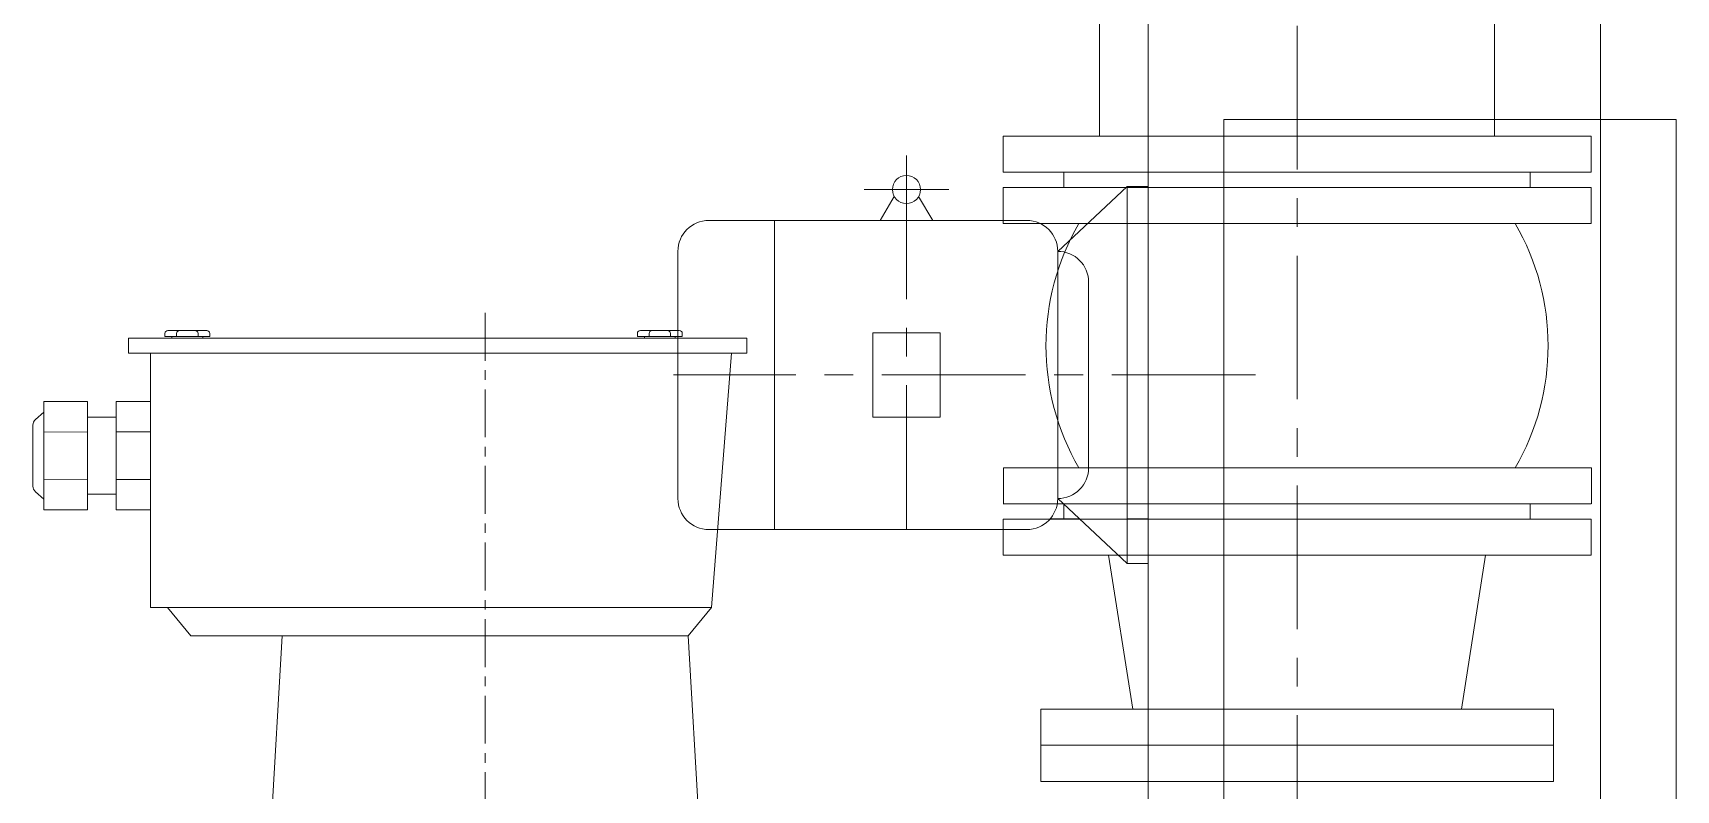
# Model space of a CAD drawing. Header units: millimetres. Extents: x 2 to 559190, y 2 to 426051.
# Drawn here: x 115869 to 143554, y 87614 to 100372 of the extents above; entities that cross this region are included whole.
import ezdxf

# ---------------------------------------------------------------- set-up
doc = ezdxf.new("R2010")
doc.units = ezdxf.units.MM
doc.header["$LTSCALE"] = 25.4
doc.linetypes.add('ACAD_ISO04W100', pattern=[30, 24, -3, 0, -3])
doc.linetypes.add('CENTER', pattern=[50.8, 31.75, -6.35, 6.35, -6.35])
for name, color, linetype, lineweight in [('CAXA0', 7, 'Continuous', 5), ('CAXA1', 5, 'CENTER', 5), ('图层1', 1, 'ACAD_ISO04W100', 5)]:
    doc.layers.add(name, color=color, linetype=linetype, lineweight=lineweight)

msp = doc.modelspace()

# ---------------------------------------------------------------- linework, layer by layer
at = {"color": 7, "lineweight": 5}
for p, q in [((133839.85, 98631.81), (133839.85, 100562.21)), ((140494.65, 98631.81), (140494.65, 100562.21)), ((132214.25, 98631.81), (142120.25, 98631.81)), ((132214.25, 98631.81), (132214.25, 98022.21)), ((142120.25, 98631.81), (142120.25, 98022.21)), ((132214.25, 98022.21), (142120.25, 98022.21)), ((133239.62, 97768.21), (133239.62, 98022.21)), ((141094.88, 97768.21), (141094.88, 98022.21)), ((132214.25, 97768.21), (142120.25, 97768.21)), ((132214.25, 97768.21), (132214.25, 97158.61)), ((142120.25, 97768.21), (142120.25, 97158.61)), ((132214.25, 97158.61), (142120.25, 97158.61)), ((132219.17, 93043.81), (142125.17, 93043.81)), ((132219.17, 93043.81), (132219.17, 92434.21)), ((142125.17, 93043.81), (142125.17, 92434.21)), ((132214.25, 92434.21), (142120.25, 92434.21)), ((133239.62, 92180.21), (133239.62, 92434.21)), ((141094.88, 92180.21), (141094.88, 92434.21)), ((132214.25, 92180.21), (142120.25, 92180.21)), ((132214.25, 92180.21), (132214.25, 91570.61)), ((142120.25, 92180.21), (142120.25, 91570.61)), ((142120.25, 91570.61), (132214.25, 91570.61)), ((134398.65, 88979.81), (133992.25, 91570.61)), ((139935.85, 88979.81), (140342.25, 91570.61)), ((132849.25, 88370.21), (132849.25, 88979.81)), ((132849.25, 88979.81), (141485.25, 88979.81)), ((141485.25, 88979.81), (141485.25, 88370.21)), ((141485.25, 88370.21), (132849.25, 88370.21)), ((132849.25, 88370.21), (132849.25, 87760.61)), ((141485.25, 87760.61), (141485.25, 88370.21)), ((132849.25, 87760.61), (141485.25, 87760.61))]:
    msp.add_line(p, q, dxfattribs=at)
for centre, start, end in [((137037.47, 95101.21), 149.880748, 210.119252), ((137297.03, 95101.21), 329.880748, 30.119252)]:
    msp.add_arc(centre, 4100.03, start, end, dxfattribs=at)
at = {"layer": 'CAXA0', "color": 7, "linetype": 'Continuous', "lineweight": 5}
for p, q in [((134661.21, 97160.76), (134661.21, 104120.39)), ((142281.21, 84968.67), (142281.21, 104120.39)), ((143553.68, 98913.38), (135931.32, 98913.39)), ((135933.74, 98913.39), (135933.74, 68433.38)), ((143553.68, 98913.38), (143553.74, 68433.38)), ((134305.61, 97783.06), (133135.05, 96690.86)), ((134661.21, 97783.06), (134305.61, 97783.06)), ((134305.61, 97783.06), (134305.61, 91433.06)), ((134661.21, 97783.06), (134305.61, 97783.06)), ((134661.21, 97783.06), (134661.21, 91433.06)), ((130381.21, 97613.73), (130142.02, 97211.56)), ((130791.83, 97613.73), (131031.02, 97211.56)), ((132614.35, 97211.56), (127257.11, 97211.56)), ((128362.01, 97211.56), (128362.01, 92004.56)), ((126736.41, 96690.86), (126736.41, 92525.26)), ((133135.05, 96690.86), (133135.05, 92525.26)), ((133655.75, 96170.16), (133655.75, 93045.96)), ((131155.48, 95319.26), (130017.56, 95319.26)), ((130017.56, 95319.26), (130017.56, 93896.86)), ((131155.48, 95319.26), (131155.48, 93896.86)), ((134661.21, 94138.16), (134661.21, 84968.67)), ((131155.48, 93896.86), (130017.56, 93896.86)), ((134305.61, 91433.06), (133135.05, 92525.26)), ((132614.35, 92004.56), (127257.11, 92004.56)), ((133502.52, 92182.39), (133006.23, 92182.39)), ((134661.21, 92182.39), (134305.61, 92182.39)), ((134661.21, 91433.06), (134305.61, 91433.06))]:
    msp.add_line(p, q, dxfattribs=at)
msp.add_circle((130586.52, 97732.26), 237.07, dxfattribs=at)
for centre, start, end in [((127257.11, 96690.86), 90, 180), ((132614.35, 96690.86), 0, 90), ((133135.05, 96170.16), 0, 90), ((133135.05, 93045.96), 270, 0), ((127257.11, 92525.26), 180, 270), ((132614.35, 92525.26), 270, 0)]:
    msp.add_arc(centre, 520.7, start, end, dxfattribs=at)
at = {"layer": 'CAXA1', "linetype": 'CENTER', "lineweight": 5, "ltscale": 3}
for p, q in [((137167.25, 78714.21), (137167.25, 127949.72)), ((130586.52, 98305.03), (130586.52, 91877.56)), ((131297.72, 97732.26), (129875.32, 97732.26)), ((136464.61, 94608.06), (126660.21, 94608.06))]:
    msp.add_line(p, q, dxfattribs=at)
at = {"layer": 'CAXA1', "linetype": 'CENTER', "lineweight": 5}
msp.add_line((123488.69, 95655.39), (123488.69, 68948.69), dxfattribs=at)
at = {"layer": '图层1', "color": 7, "linetype": 'ByBlock', "lineweight": 5}
for p, q in [((118093.48, 95256.85), (118093.48, 95306.63)), ((118093.48, 95256.85), (118849.13, 95256.85)), ((118144.28, 95357.43), (118341.55, 95357.43)), ((118210.9, 95256.85), (118210.9, 95230.43)), ((118290.75, 95306.63), (118290.75, 95256.85)), ((118471.31, 95357.43), (118341.55, 95357.43)), ((118471.31, 95357.43), (118601.06, 95357.43)), ((118798.33, 95357.43), (118601.06, 95357.43)), ((118651.86, 95306.63), (118651.86, 95256.85)), ((118731.72, 95256.85), (118731.72, 95230.43)), ((118849.13, 95306.63), (118849.13, 95256.85)), ((126053.46, 95306.63), (126053.46, 95256.85)), ((126053.46, 95256.85), (126809.12, 95256.85)), ((126104.26, 95357.43), (126301.54, 95357.43)), ((126170.88, 95256.85), (126170.88, 95230.43)), ((126250.74, 95306.63), (126250.74, 95256.85)), ((126431.29, 95357.43), (126301.54, 95357.43)), ((126431.29, 95357.43), (126561.05, 95357.43)), ((126758.32, 95357.43), (126561.05, 95357.43)), ((126611.85, 95306.63), (126611.85, 95256.85)), ((126691.7, 95256.85), (126691.7, 95230.43)), ((126809.12, 95306.63), (126809.12, 95256.85)), ((127895.59, 95230.43), (117479.63, 95230.43)), ((117479.63, 95230.43), (117479.63, 94976.43)), ((127895.59, 94976.43), (117479.63, 94976.43)), ((117851.46, 90688.9), (117851.46, 94976.43)), ((127641.58, 94976.43), (127302.04, 90688.9)), ((127895.59, 95230.43), (127895.59, 94976.43)), ((116789.93, 94163.63), (116053.51, 94163.12)), ((116053.51, 94163.12), (116053.51, 93249.23)), ((116789.93, 94163.63), (116789.93, 93249.23)), ((117274.89, 94163.63), (117273.98, 93249.23)), ((117851.46, 94163.63), (117274.89, 94163.63)), ((115912.36, 93858.73), (116053.51, 93981.46)), ((117274.63, 93899.49), (116789.93, 93899.49)), ((115868.69, 93249.23), (115868.69, 93762.89)), ((116789.93, 93650.04), (116053.51, 93645.95)), ((117274.38, 93650.89), (117851.46, 93650.78)), ((115868.69, 93249.23), (115868.69, 92735.56)), ((116053.51, 92335.33), (116053.51, 93249.23)), ((116789.93, 92334.83), (116789.93, 93249.23)), ((117274.89, 92334.83), (117273.98, 93249.23)), ((116789.93, 92848.41), (116053.51, 92852.5)), ((117274.38, 92847.56), (117851.46, 92847.67)), ((115912.36, 92639.73), (116053.51, 92516.99)), ((117274.63, 92598.97), (116789.93, 92598.97)), ((116789.93, 92334.83), (116053.51, 92335.33)), ((117851.46, 92334.83), (117274.89, 92334.83)), ((127302.04, 90688.9), (117851.46, 90688.9)), ((118134.34, 90688.9), (118527.76, 90213.53)), ((127302.04, 90688.9), (126908.63, 90213.53)), ((126908.63, 90213.53), (118527.76, 90213.53)), ((120068.74, 90213.53), (119804.4, 85672.27)), ((126908.63, 90213.53), (127172.97, 85672.27))]:
    msp.add_line(p, q, dxfattribs=at)
for centre, radius, start, end in [((118144.28, 95306.63), 50.8, 90, 180), ((118341.55, 95306.63), 50.8, 90, 180), ((118601.06, 95306.63), 50.8, 0, 90), ((118798.33, 95306.63), 50.8, 0, 90), ((126104.26, 95306.63), 50.8, 90, 180), ((126301.54, 95306.63), 50.8, 90, 180), ((126561.05, 95306.63), 50.8, 0, 90), ((126758.32, 95306.63), 50.8, 0, 90), ((115995.69, 93762.89), 127, 131.006278, 180), ((115995.69, 92735.56), 127, 180, 228.993722)]:
    msp.add_arc(centre, radius, start, end, dxfattribs=at)

doc.saveas('drawing.dxf')
